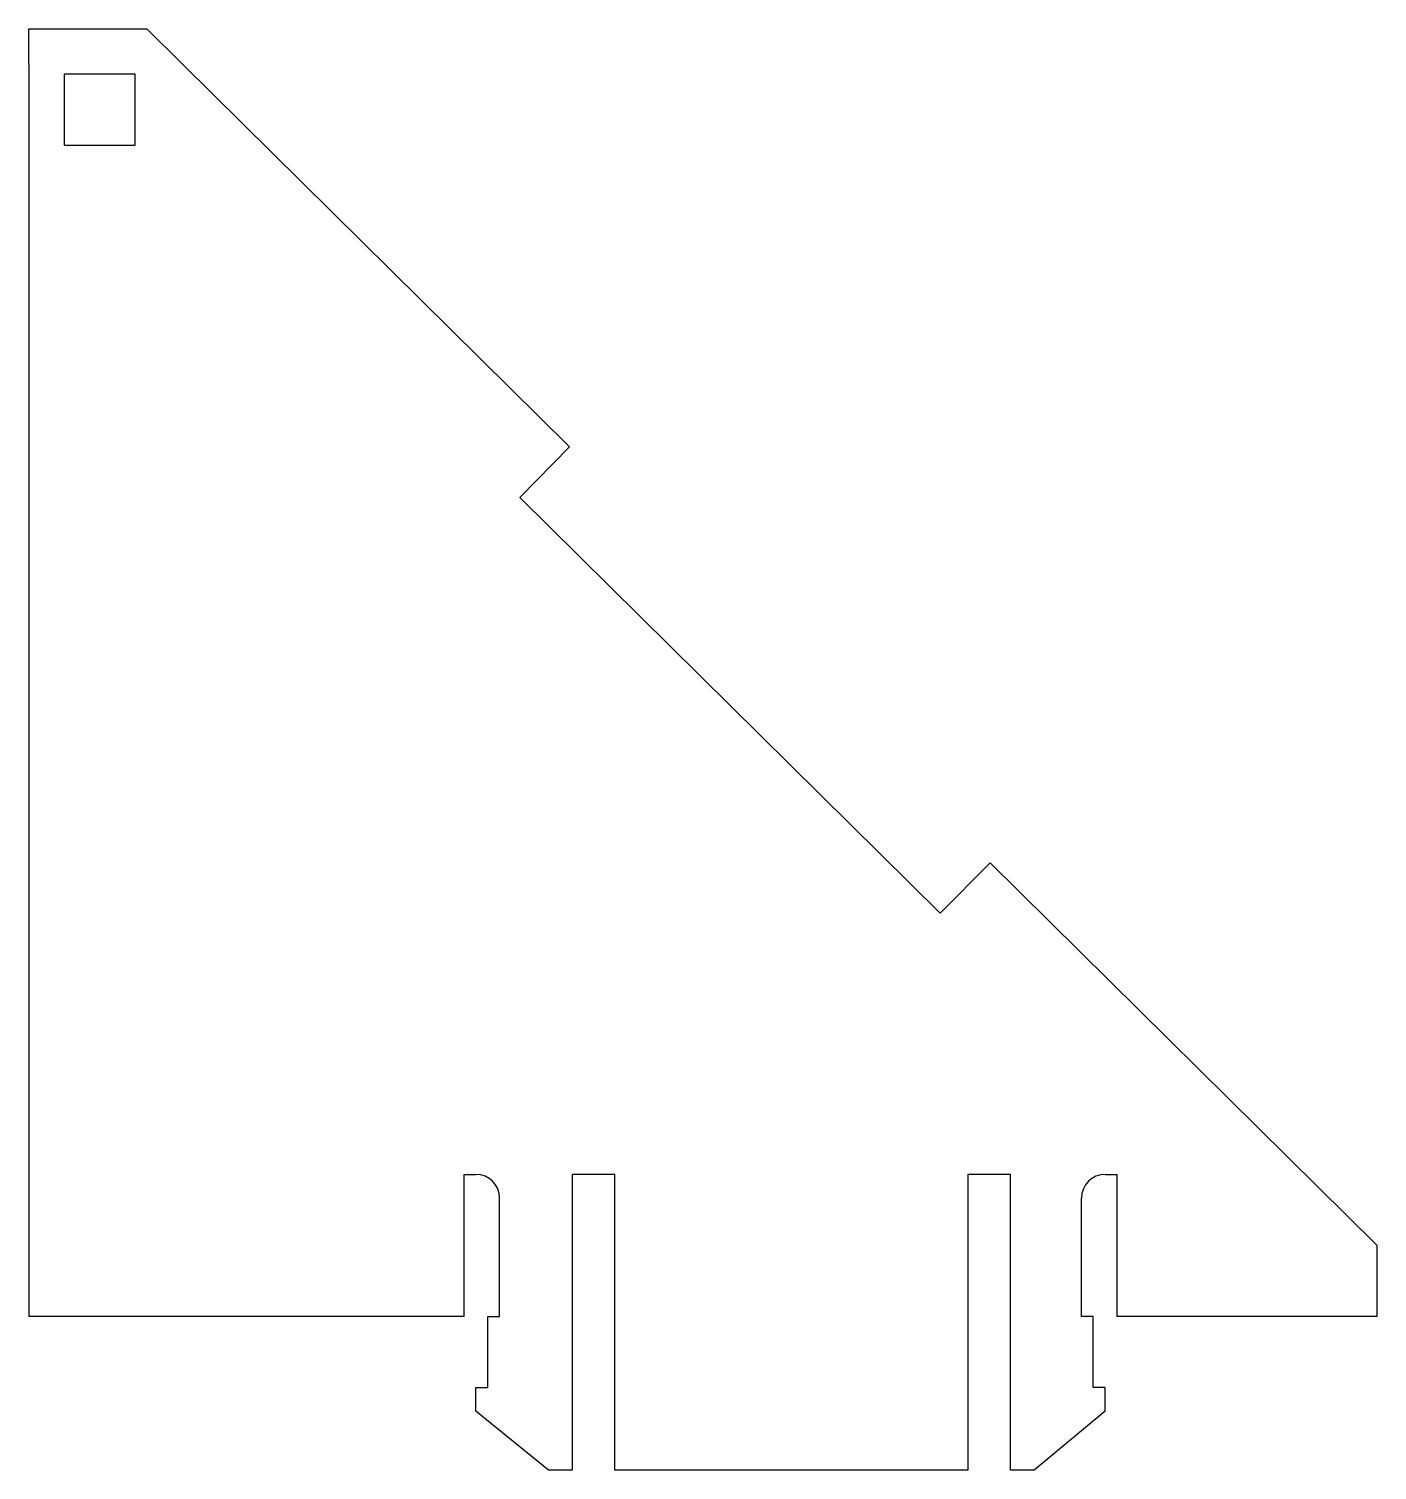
# Model space of a CAD drawing. Extents: x -73 to -16, y -88.4 to -27.5.
import ezdxf

# ---------------------------------------------------------------- set-up
doc = ezdxf.new("R2010")
doc.units = 0
doc.layers.add('Sketch013', color=7, linetype='CONTINUOUS')

msp = doc.modelspace()

# ---------------------------------------------------------------- linework, layer by layer
at = {"layer": 'Sketch013'}
for p, q in [((-72.9972, -28.9866), (-72.9972, -27.4866)), ((-72.9972, -27.4866), (-68.015, -27.4866)), ((-68.015, -27.4866), (-66.4972, -28.9866)), ((-72.9972, -28.9866), (-72.9972, -81.894)), ((-50.1381, -45.1538), (-66.4972, -28.9866)), ((-68.4972, -29.4036), (-71.4972, -29.4036)), ((-71.4972, -29.4036), (-71.4972, -32.4036)), ((-68.4972, -32.4036), (-68.4972, -29.4036)), ((-71.4972, -32.4036), (-68.4972, -32.4036)), ((-52.2468, -47.2876), (-50.1381, -45.1538)), ((-34.4652, -64.8606), (-52.2468, -47.2876)), ((-32.3564, -62.7268), (-34.4652, -64.8606)), ((-15.9972, -78.894), (-32.3564, -62.7268)), ((-54.5972, -75.894), (-54.0972, -75.894)), ((-54.5972, -81.894), (-54.5972, -75.894)), ((-48.2272, -75.894), (-50.0272, -75.894)), ((-50.0272, -75.894), (-50.0272, -88.394)), ((-48.2272, -88.394), (-48.2272, -75.894)), ((-31.4972, -75.894), (-33.2972, -75.894)), ((-33.2972, -75.894), (-33.2972, -88.394)), ((-31.4972, -88.394), (-31.4972, -75.894)), ((-27.4972, -75.894), (-26.9972, -75.894)), ((-26.9972, -75.894), (-26.9972, -81.894)), ((-53.0972, -81.894), (-53.0972, -76.894)), ((-28.4972, -81.894), (-28.4972, -76.894)), ((-15.9972, -81.894), (-15.9972, -78.894)), ((-54.5972, -81.894), (-72.9972, -81.894)), ((-53.5972, -84.894), (-53.5972, -81.894)), ((-53.5972, -81.894), (-53.0972, -81.894)), ((-27.9972, -81.894), (-28.4972, -81.894)), ((-27.9972, -84.894), (-27.9972, -81.894)), ((-15.9972, -81.894), (-26.9972, -81.894)), ((-54.0972, -85.894), (-54.0972, -84.894)), ((-54.0972, -84.894), (-53.5972, -84.894)), ((-27.4972, -84.894), (-27.9972, -84.894)), ((-27.4972, -85.894), (-27.4972, -84.894)), ((-51.0272, -88.394), (-54.0972, -85.894)), ((-27.4972, -85.894), (-30.4972, -88.394)), ((-50.0272, -88.394), (-51.0272, -88.394)), ((-33.2972, -88.394), (-48.2272, -88.394)), ((-30.4972, -88.394), (-31.4972, -88.394))]:
    msp.add_line(p, q, dxfattribs=at)
for centre, start, end in [((-54.0972, -76.894), 0, 90), ((-27.4972, -76.894), 90, 180)]:
    msp.add_arc(centre, 1, start, end, dxfattribs=at)

doc.saveas('drawing.dxf')
